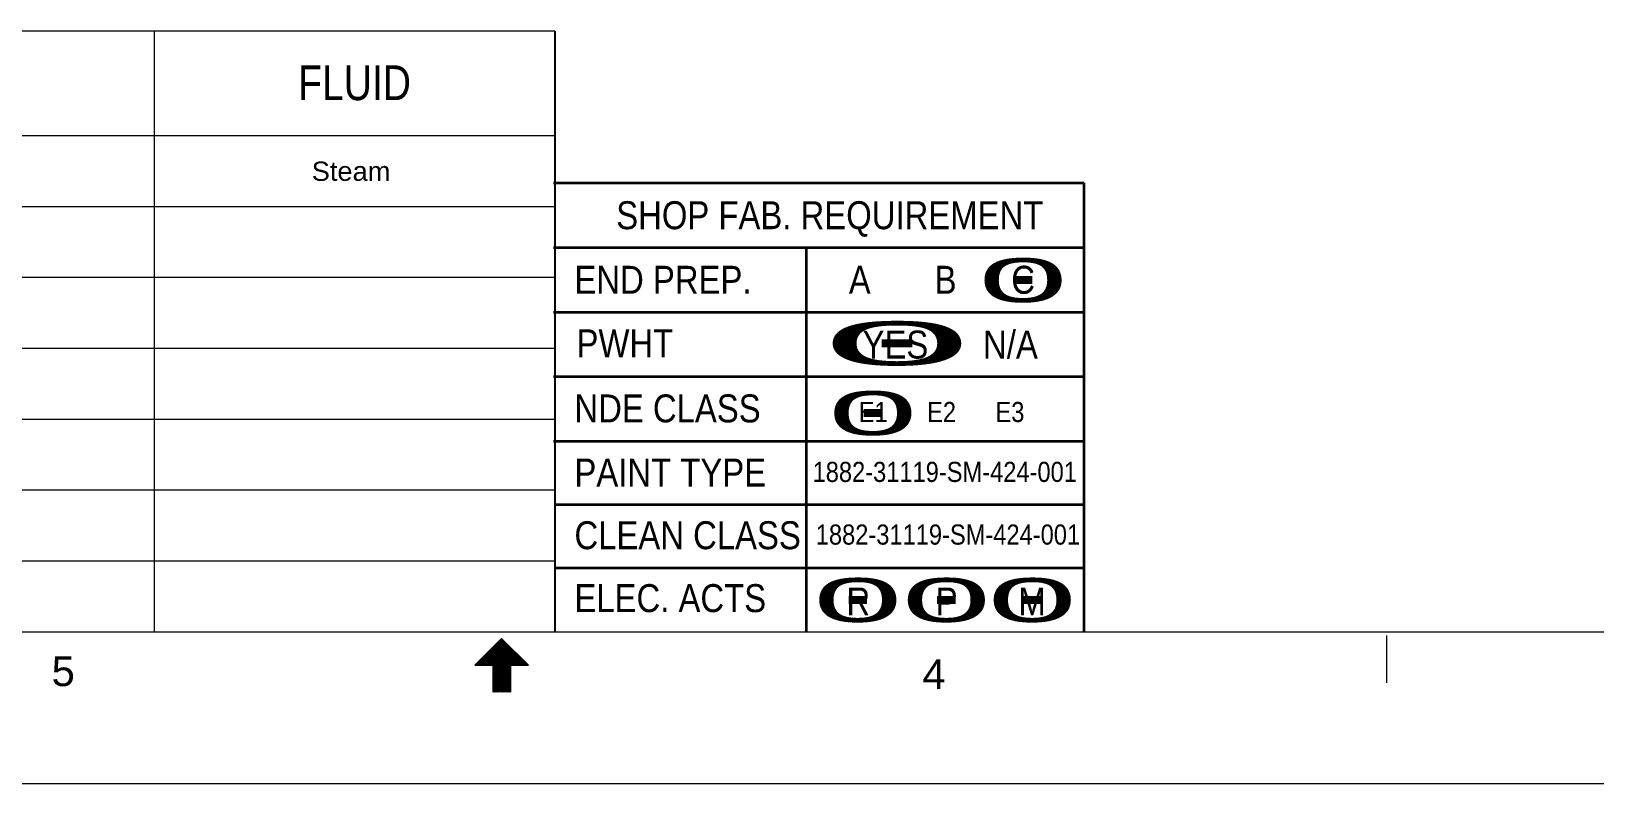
# Model space of a CAD drawing. Header units: inches. Extents: x 1128 to 1969, y -3 to 591.
# Drawn here: x 1489.1 to 1675.4, y -2.6 to 87.1 of the extents above; entities that cross this region are included whole.
import ezdxf
from ezdxf.enums import TextEntityAlignment as Align

# ---------------------------------------------------------------- set-up
doc = ezdxf.new("R2010")
doc.units = ezdxf.units.IN
doc.header["$MEASUREMENT"] = 0
doc.linetypes.add('Solid', pattern=[1, 1, 0])
for name, color, linetype in [('2', 2, 'Continuous'), ('BG 0 -1', 7, 'Continuous'), ('BG BG BG BG BG 2', 7, 'Continuous'), ('BG BG BG BG TITLETEXT', 7, 'Continuous'), ('BG BG BG Default', 7, 'Continuous')]:
    doc.layers.add(name, color=color, linetype=linetype)
doc.layers.add('spoolIsoText', color=2, linetype='Solid', lineweight=30)
doc.styles.add('Arial', font='arial.ttf')
doc.styles.add('fixedText', font='MONOTXT8.shx', dxfattribs={"width": 0.85})

msp = doc.modelspace()

# ---------------------------------------------------------------- linework, layer by layer
at = {"layer": 'BG 0 -1', "color": 2, "linetype": 'Continuous', "lineweight": 25}
msp.add_line((1551.51, 87.1), (1551.51, 15.5), dxfattribs=at)
at = {"layer": 'BG 0 -1', "color": 7, "linetype": 'Continuous', "lineweight": 9}
for p, q in [((1153.54, 15.5), (1944.36, 15.5)), ((1650.63, 15.08), (1650.63, 9.42)), ((1545.18, 14.69), (1542, 11.51)), ((1542.02, 11.51), (1545.19, 14.69)), ((1542.14, 11.51), (1545.25, 14.62)), ((1542.27, 11.51), (1545.32, 14.56)), ((1542.39, 11.51), (1545.38, 14.5)), ((1542.52, 11.51), (1545.44, 14.44)), ((1542.64, 11.51), (1545.5, 14.37)), ((1542.77, 11.51), (1545.57, 14.31)), ((1542.89, 11.51), (1545.63, 14.25)), ((1543.02, 11.51), (1545.69, 14.19)), ((1543.14, 11.51), (1545.75, 14.12)), ((1543.27, 11.51), (1545.82, 14.06)), ((1543.39, 11.51), (1545.88, 14)), ((1543.52, 11.51), (1545.94, 13.94)), ((1543.64, 11.51), (1546, 13.87)), ((1543.77, 11.51), (1546.07, 13.81)), ((1543.89, 11.51), (1546.13, 13.75)), ((1544.02, 11.51), (1546.19, 13.69)), ((1544.12, 11.49), (1546.25, 13.62)), ((1544.12, 11.37), (1546.32, 13.56)), ((1544.12, 11.24), (1546.38, 13.5)), ((1544.12, 11.12), (1546.44, 13.44)), ((1544.12, 10.99), (1546.5, 13.37)), ((1544.12, 10.87), (1546.57, 13.31)), ((1544.12, 10.74), (1546.63, 13.25)), ((1544.12, 10.62), (1546.69, 13.19)), ((1544.12, 10.49), (1546.75, 13.12)), ((1544.12, 10.37), (1546.82, 13.06)), ((1548.37, 11.51), (1545.18, 14.69)), ((1545.19, 14.69), (1545.19, 9.03)), ((1542, 11.51), (1544.12, 11.51)), ((1544.12, 10.24), (1546.88, 13)), ((1544.12, 10.12), (1546.94, 12.94)), ((1544.12, 9.99), (1547, 12.87)), ((1544.12, 9.87), (1547.07, 12.81)), ((1544.12, 9.74), (1547.13, 12.75)), ((1544.12, 9.62), (1547.19, 12.69)), ((1544.12, 9.49), (1547.25, 12.62)), ((1544.12, 11.51), (1544.12, 8.33)), ((1544.12, 9.37), (1546.24, 11.49)), ((1544.12, 9.24), (1546.24, 11.36)), ((1544.12, 9.12), (1546.24, 11.24)), ((1546.24, 11.51), (1548.37, 11.51)), ((1546.24, 11.51), (1546.24, 8.33)), ((1546.27, 11.51), (1547.32, 12.56)), ((1546.39, 11.51), (1547.38, 12.5)), ((1546.52, 11.51), (1547.44, 12.44)), ((1546.64, 11.51), (1547.5, 12.37)), ((1546.77, 11.51), (1547.57, 12.31)), ((1546.89, 11.51), (1547.63, 12.25)), ((1547.02, 11.51), (1547.69, 12.19)), ((1547.14, 11.51), (1547.75, 12.12)), ((1547.27, 11.51), (1547.82, 12.06)), ((1547.39, 11.51), (1547.88, 12)), ((1547.52, 11.51), (1547.94, 11.94)), ((1547.64, 11.51), (1548, 11.87)), ((1547.77, 11.51), (1548.07, 11.81)), ((1547.89, 11.51), (1548.13, 11.75)), ((1548.02, 11.51), (1548.19, 11.69)), ((1548.14, 11.51), (1548.25, 11.62)), ((1548.27, 11.51), (1548.32, 11.56)), ((1544.12, 8.99), (1546.24, 11.11)), ((1544.12, 8.87), (1546.24, 10.99)), ((1544.12, 8.74), (1546.24, 10.86)), ((1544.12, 8.62), (1546.24, 10.74)), ((1544.12, 8.49), (1546.24, 10.61)), ((1544.12, 8.37), (1546.24, 10.49)), ((1544.21, 8.33), (1546.24, 10.36)), ((1544.33, 8.33), (1546.24, 10.24)), ((1544.46, 8.33), (1546.24, 10.11)), ((1544.58, 8.33), (1546.24, 9.99)), ((1544.71, 8.33), (1546.24, 9.86)), ((1544.83, 8.33), (1546.24, 9.74)), ((1544.96, 8.33), (1546.24, 9.61)), ((1545.08, 8.33), (1546.24, 9.49)), ((1545.21, 8.33), (1546.24, 9.36)), ((1545.33, 8.33), (1546.24, 9.24)), ((1545.46, 8.33), (1546.24, 9.11)), ((1545.58, 8.33), (1546.24, 8.99)), ((1545.71, 8.33), (1546.24, 8.86)), ((1545.83, 8.33), (1546.24, 8.74)), ((1545.96, 8.33), (1546.24, 8.61)), ((1546.08, 8.33), (1546.24, 8.49)), ((1546.21, 8.33), (1546.24, 8.36)), ((1969.43, -2.61), (1128.43, -2.61))]:
    msp.add_line(p, q, dxfattribs=at)
at = {"layer": 'BG BG BG BG BG 2', "color": 2, "linetype": 'Continuous', "lineweight": 15}
for p, q in [((1551.51, 87.1), (1153.54, 87.1)), ((1503.8, 15.5), (1503.8, 87.1)), ((1551.51, 74.63), (1153.54, 74.63)), ((1551.51, 66.18), (1153.54, 66.18)), ((1551.51, 57.73), (1153.54, 57.73)), ((1551.51, 49.28), (1153.54, 49.28)), ((1551.51, 40.83), (1153.54, 40.83)), ((1551.51, 32.38), (1153.54, 32.38)), ((1551.51, 23.93), (1153.54, 23.93))]:
    msp.add_line(p, q, dxfattribs=at)
at = {"layer": 'BG BG BG Default', "color": 2, "linetype": 'Continuous', "lineweight": 35}
for p, q in [((1551.38, 69.04), (1614.57, 69.04)), ((1614.57, 69.04), (1614.57, 15.5)), ((1551.38, 61.33), (1614.57, 61.33)), ((1581.46, 61.33), (1581.46, 15.5)), ((1551.38, 53.63), (1614.57, 53.63)), ((1551.38, 45.93), (1614.57, 45.93)), ((1551.38, 38.23), (1614.57, 38.23)), ((1551.51, 30.69), (1614.57, 30.69)), ((1551.51, 23.15), (1614.57, 23.15))]:
    msp.add_line(p, q, dxfattribs=at)

# ---------------------------------------------------------------- texts
at = {"layer": '2', "style": 'Arial', "width": 1.013128}
msp.add_text('Steam', height=2.293, dxfattribs=at).set_placement((1522.55, 71.56), align=Align.TOP_LEFT)
at = {"layer": 'BG 0 -1', "color": 7, "style": 'Arial', "width": 1.008516}
for s, p in [('5', (1492.94, 10.78)), ('4', (1596.71, 10.45))]:
    msp.add_text(s, height=3.54, dxfattribs=at).set_placement(p, align=Align.MIDDLE)
at = {"layer": 'BG BG BG BG TITLETEXT', "color": 4, "style": 'Arial'}
for s, height, width, p in [('FLUID', 4.146, 0.803157, (1527.66, 80.96)), ('A       B      C', 3.3327, 0.840889, (1597.65, 57.47)), ('YES      N/A', 3.3327, 0.840889, (1598.64, 49.75)), ('E1      E2      E3', 2.4, 0.840889, (1597.61, 41.71)), ('1882-31119-SM-424-001', 2.4, 0.840889, (1597.99, 34.57)), ('1882-31119-SM-424-001', 2.4, 0.840889, (1598.37, 27.1)), ('R', 3.33, 0.840889, (1587.69, 19.12)), ('P', 3.33, 0.840889, (1598.22, 19.12)), ('M', 3.33, 0.840889, (1608.4, 19.12))]:
    msp.add_text(s, height=height, dxfattribs=dict(at, width=width)).set_placement(p, align=Align.MIDDLE_CENTER)
at = {"layer": 'BG BG BG BG TITLETEXT', "color": 4, "style": 'Arial', "width": 0.840889}
for s, height, p in [('SHOP FAB. REQUIREMENT', 3.3327, (1558.84, 65.17)), ('END PREP.', 3.333, (1553.86, 57.47)), ('PWHT', 3.333, (1554.11, 49.89)), ('PWHT', 3.333, (1554.11, 49.89)), ('NDE CLASS', 3.333, (1553.86, 42.14)), ('PAINT TYPE', 3.333, (1553.86, 34.49)), ('CLEAN CLASS', 3.3327, (1553.86, 27.02)), ('ELEC. ACTS', 3.333, (1553.86, 19.52))]:
    msp.add_text(s, height=height, dxfattribs=at).set_placement(p, align=Align.MIDDLE_LEFT)
at = {"layer": 'spoolIsoText', "style": 'fixedText'}
for width, p in [(2.55, (1607.33, 57.42)), (4.25, (1592.31, 49.89)), (2.55, (1589.43, 41.57)), (2.55, (1587.64, 19.29)), (2.55, (1598.19, 19.29)), (2.55, (1608.43, 19.29))]:
    msp.add_text('0', height=5.23, dxfattribs=dict(at, width=width)).set_placement(p, align=Align.MIDDLE_CENTER)

doc.saveas('drawing.dxf')
